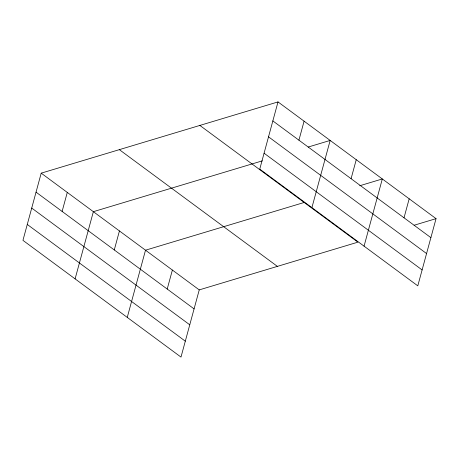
<?xml version="1.0" encoding="UTF-8"?>
<svg xmlns="http://www.w3.org/2000/svg" width="459" height="459" viewBox="0 0 459 459"><rect width="100%" height="100%" fill="white"/><g stroke="black" fill="none" stroke-linecap="round" stroke-linejoin="round"><path stroke-width="0.69" d="M278.011 101.915L259.754 169.107L417.793 285.842L436.05 218.645L278.011 101.915L41.207 173.158L22.95 240.355L180.989 357.085L199.246 289.893L357.905 242.157L199.866 125.427M62.12 211.421L67.284 192.419M75.104 278.877L93.361 211.679L262.301 160.857M114.274 249.943L119.438 230.94M127.258 317.399L145.509 250.201L304.174 202.471M167.214 289.05L172.377 270.047M298.924 140.179L304.087 121.176M311.908 207.629L330.164 140.437L308.23 147.035M351.078 178.7L356.241 159.698M364.062 246.15L382.318 178.958L359.695 185.763M404.023 217.807L409.181 198.804M414.116 225.249L436.05 218.645M272.847 120.918L430.886 237.647M268.526 136.822L426.566 253.552M264.074 153.203L422.114 269.938M119.351 149.651L277.391 266.381M41.207 173.158L199.246 289.893M36.043 192.16L194.082 308.896M31.723 208.065L189.762 324.8M27.27 224.451L185.31 341.18"/></g></svg>
